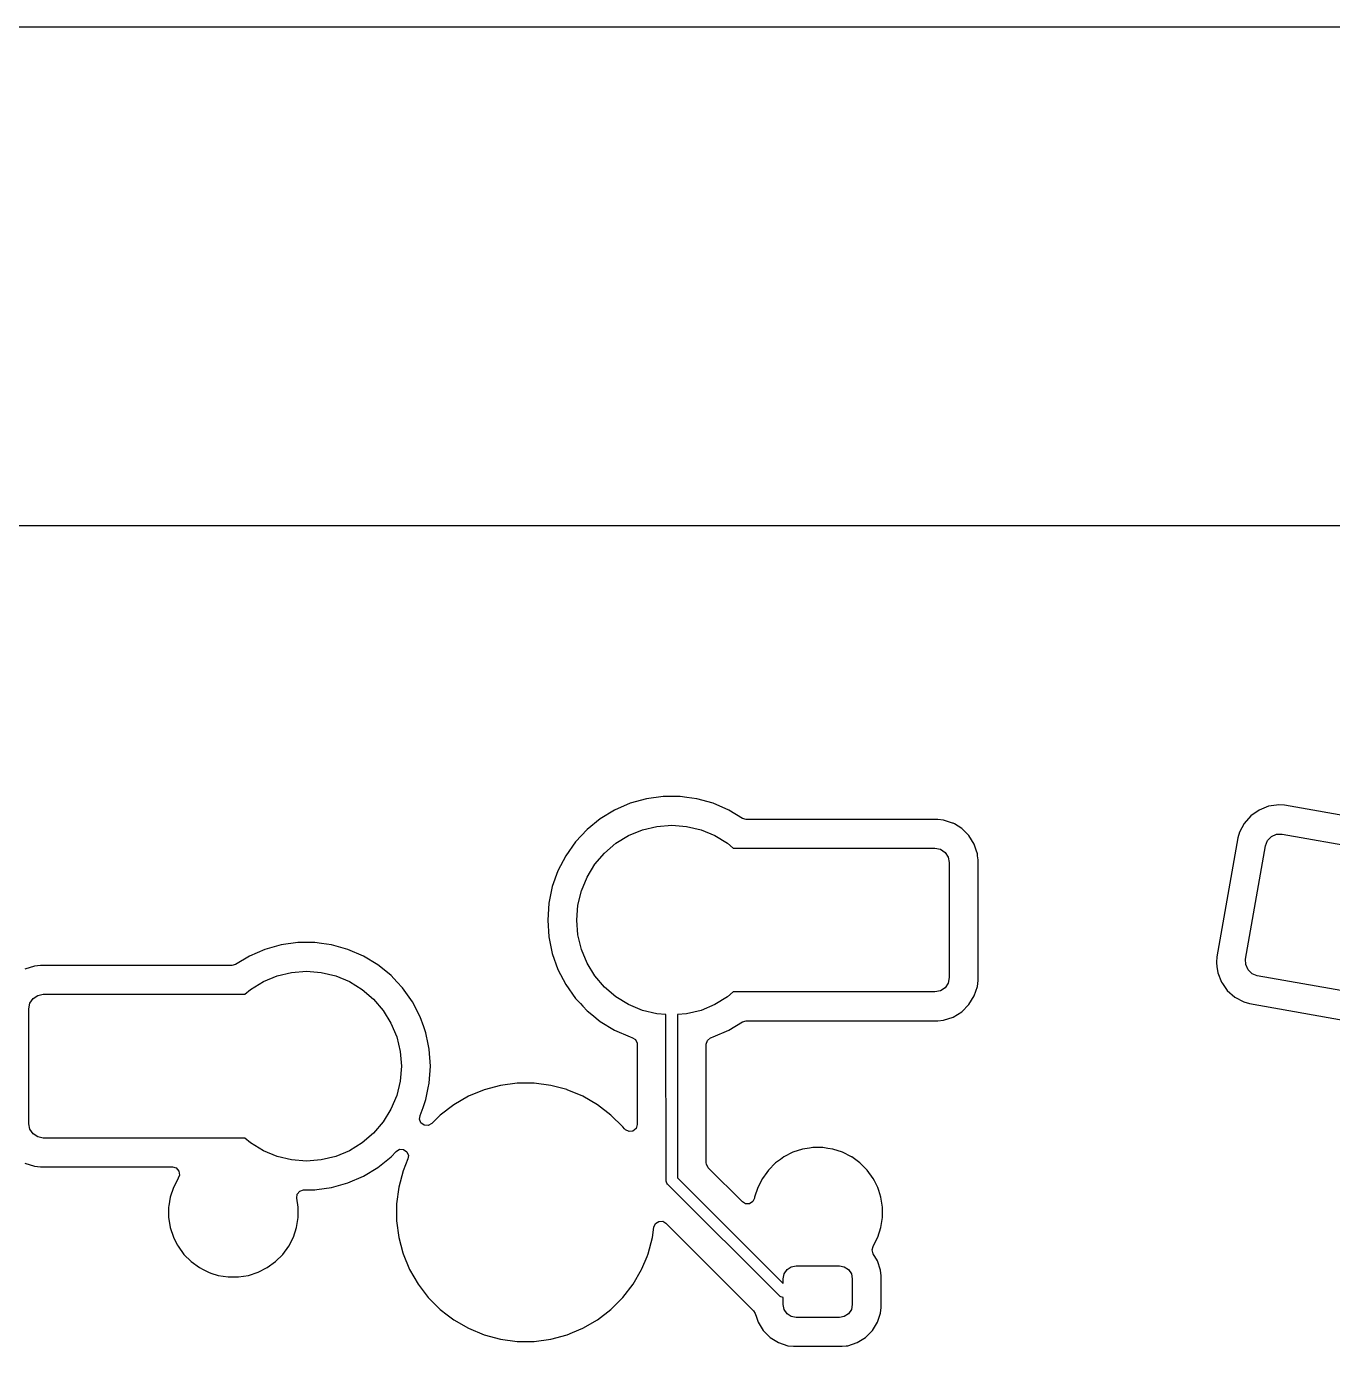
# Model space of a CAD drawing. Header units: millimetres. Extents: x 46 to 4458, y 59 to 1499.
# Drawn here: x 1718.4 to 1741.09, y 921.32 to 944.7 of the extents above; entities that cross this region are included whole.
import ezdxf

# ---------------------------------------------------------------- set-up
doc = ezdxf.new("R2010")
doc.units = ezdxf.units.MM
doc.layers.add('BLACK', color=7, linetype='Continuous')

msp = doc.modelspace()

# ---------------------------------------------------------------- linework, layer by layer
msp.add_lwpolyline([(1739.51188, 833.25441), (1638.06271, 833.5564), (1638.38771, 944.69762), (2107.13583, 944.69762), (2107.13583, 832.69492), (1950.85196, 832.69492)])
at = {"layer": 'BLACK', "linetype": 'Continuous'}
for p, q in [((1646.63262, 936.02944), (1832.63461, 936.02944)), ((1728.88877, 931.19795), (1728.61894, 931.08075)), ((1729.17206, 931.27733), (1728.88877, 931.19795)), ((1729.46352, 931.31739), (1729.17206, 931.27733)), ((1729.17206, 931.27733), (1729.17206, 931.27733)), ((1729.75772, 931.31739), (1729.46352, 931.31739)), ((1729.46352, 931.31739), (1729.46352, 931.31739)), ((1729.87319, 931.30152), (1729.75772, 931.31739)), ((1729.75772, 931.31739), (1729.75772, 931.31739)), ((1730.04917, 931.27733), (1729.87319, 931.30152)), ((1730.04918, 931.27733), (1730.04917, 931.27733)), ((1730.33246, 931.19795), (1730.04918, 931.27733)), ((1730.04918, 931.27733), (1730.04918, 931.27733)), ((1730.60229, 931.08075), (1730.33246, 931.19795)), ((1740.15953, 931.1712), (1740.12482, 931.16612)), ((1740.26258, 931.1637), (1740.15953, 931.1712)), ((1740.15953, 931.1712), (1740.15953, 931.1712)), ((1728.61894, 931.08075), (1728.36757, 930.92789)), ((1728.61894, 931.08075), (1728.61894, 931.08075)), ((1730.6023, 931.08075), (1730.60229, 931.08075)), ((1730.84125, 930.93544), (1730.6023, 931.08075)), ((1730.90568, 930.91739), (1730.84125, 930.93544)), ((1739.67919, 930.98038), (1739.56255, 930.84931)), ((1739.8229, 931.081), (1739.67919, 930.98038)), ((1739.98594, 931.14578), (1739.8229, 931.081)), ((1740.12482, 931.16612), (1739.98594, 931.14578)), ((1742.37936, 930.79045), (1740.26258, 931.1637)), ((1728.13936, 930.74223), (1727.93855, 930.52721)), ((1728.36757, 930.92789), (1728.13936, 930.74223)), ((1728.86154, 930.63705), (1729.10074, 930.73613)), ((1729.10074, 930.73613), (1729.3525, 930.79657)), ((1729.3525, 930.79657), (1729.61062, 930.81689)), ((1729.61062, 930.81689), (1729.86874, 930.79657)), ((1729.86874, 930.79657), (1730.1205, 930.73613)), ((1730.1205, 930.73613), (1730.3597, 930.63705)), ((1732.28349, 930.91739), (1730.90568, 930.91739)), ((1732.2835, 930.91739), (1732.28349, 930.91739)), ((1734.23563, 930.91739), (1732.2835, 930.91739)), ((1734.23564, 930.91739), (1734.23563, 930.91739)), ((1734.33841, 930.90689), (1734.23564, 930.91739)), ((1734.33842, 930.90689), (1734.33841, 930.90689)), ((1734.49477, 930.85508), (1734.33842, 930.90689)), ((1734.50495, 930.8517), (1734.49477, 930.85508)), ((1734.50496, 930.8517), (1734.50495, 930.8517)), ((1734.52573, 930.83889), (1734.50496, 930.8517)), ((1734.65428, 930.7596), (1734.52573, 930.83889)), ((1734.77833, 930.63554), (1734.65428, 930.7596)), ((1739.56255, 930.84931), (1739.47929, 930.69489)), ((1727.93855, 930.52721), (1727.7689, 930.28687)), ((1728.44389, 930.33361), (1728.64077, 930.50177)), ((1728.64077, 930.50177), (1728.86154, 930.63705)), ((1730.3597, 930.63705), (1730.58047, 930.50177)), ((1730.58047, 930.50177), (1730.67984, 930.41689)), ((1734.87043, 930.48622), (1734.77833, 930.63554)), ((1734.90446, 930.38353), (1734.87043, 930.48622)), ((1739.45109, 930.59548), (1739.08643, 928.52737)), ((1739.4511, 930.5955), (1739.45109, 930.59548)), ((1739.47928, 930.69489), (1739.4511, 930.5955)), ((1739.47929, 930.69489), (1739.47928, 930.69489)), ((1739.93531, 930.45933), (1739.97066, 930.55024)), ((1739.97066, 930.55024), (1740.03812, 930.6207)), ((1740.03812, 930.6207), (1740.1274, 930.65999)), ((1740.1274, 930.65999), (1740.22492, 930.66212)), ((1740.22492, 930.66212), (1742.12068, 930.32784)), ((1727.7689, 930.28687), (1727.63355, 930.02565)), ((1727.7689, 930.28687), (1727.7689, 930.28687)), ((1728.27574, 930.13673), (1728.44389, 930.33361)), ((1730.67984, 930.41689), (1732.23562, 930.41689)), ((1732.23562, 930.41689), (1734.18562, 930.41689)), ((1734.18562, 930.41689), (1734.28129, 930.39786)), ((1734.28129, 930.39786), (1734.3624, 930.34366)), ((1734.3624, 930.34366), (1734.41659, 930.26256)), ((1734.41659, 930.26256), (1734.43562, 930.16689)), ((1734.92562, 930.31969), (1734.90446, 930.38353)), ((1734.92562, 930.31968), (1734.92562, 930.31969)), ((1734.92897, 930.28687), (1734.92562, 930.31968)), ((1734.93612, 930.2169), (1734.92897, 930.28687)), ((1739.58801, 928.48971), (1739.93531, 930.45933)), ((1727.63355, 930.02565), (1727.53503, 929.74845)), ((1728.14046, 929.91597), (1728.27574, 930.13673)), ((1734.43562, 930.16689), (1734.43562, 928.16689)), ((1734.93612, 928.42432), (1734.93612, 930.2169)), ((1728.04138, 929.67677), (1728.14046, 929.91597)), ((1727.53502, 929.74843), (1727.47517, 929.4604)), ((1727.53503, 929.74845), (1727.53502, 929.74843)), ((1727.98093, 929.425), (1728.04138, 929.67677)), ((1727.47517, 929.4604), (1727.45509, 929.16689)), ((1727.47517, 929.4604), (1727.47517, 929.4604)), ((1727.96062, 929.16689), (1727.98093, 929.425)), ((1727.45509, 929.16689), (1727.47517, 928.87338)), ((1727.98093, 928.90877), (1727.96062, 929.16689)), ((1727.47517, 928.87338), (1727.47517, 928.87337)), ((1727.47517, 928.87337), (1727.53502, 928.58534)), ((1728.04138, 928.65701), (1727.98093, 928.90877)), ((1722.53877, 928.65795), (1722.26894, 928.54075)), ((1722.82206, 928.73733), (1722.53877, 928.65795)), ((1723.11352, 928.77739), (1722.82206, 928.73733)), ((1722.82206, 928.73733), (1722.82206, 928.73733)), ((1723.40772, 928.77739), (1723.11352, 928.77739)), ((1723.11352, 928.77739), (1723.11352, 928.77739)), ((1723.52319, 928.76152), (1723.40772, 928.77739)), ((1723.40772, 928.77739), (1723.40772, 928.77739)), ((1723.69917, 928.73733), (1723.52319, 928.76152)), ((1723.69918, 928.73733), (1723.69917, 928.73733)), ((1723.98246, 928.65795), (1723.69918, 928.73733)), ((1723.69918, 928.73733), (1723.69918, 928.73733)), ((1724.25229, 928.54075), (1723.98246, 928.65795)), ((1728.14046, 928.4178), (1728.04138, 928.65701)), ((1718.53282, 928.36689), (1718.36629, 928.3117)), ((1718.6356, 928.37739), (1718.53282, 928.36689)), ((1718.53282, 928.36689), (1718.53282, 928.36689)), ((1718.63562, 928.37739), (1718.6356, 928.37739)), ((1721.96556, 928.37739), (1718.63562, 928.37739)), ((1722.02999, 928.39544), (1721.96556, 928.37739)), ((1722.26894, 928.54075), (1722.02999, 928.39544)), ((1722.26894, 928.54075), (1722.26894, 928.54075)), ((1724.2523, 928.54075), (1724.25229, 928.54075)), ((1724.50366, 928.38789), (1724.2523, 928.54075)), ((1724.50367, 928.38789), (1724.50366, 928.38789)), ((1724.52702, 928.36889), (1724.50367, 928.38789)), ((1724.50367, 928.38789), (1724.50367, 928.38789)), ((1724.73188, 928.20223), (1724.52702, 928.36889)), ((1727.53502, 928.58534), (1727.53503, 928.58533)), ((1727.53503, 928.58533), (1727.63355, 928.30813)), ((1728.27574, 928.19704), (1728.14046, 928.4178)), ((1734.93612, 928.11688), (1734.93612, 928.42432)), ((1739.07967, 928.43458), (1739.07892, 928.42432)), ((1739.07892, 928.42432), (1739.08858, 928.35839)), ((1739.08643, 928.52737), (1739.07967, 928.43458)), ((1739.08643, 928.52737), (1739.08643, 928.52737)), ((1739.59014, 928.39219), (1739.58801, 928.48971)), ((1739.62943, 928.3029), (1739.59014, 928.39219)), ((1722.51154, 928.09705), (1722.75074, 928.19613)), ((1722.75074, 928.19613), (1723.0025, 928.25657)), ((1723.0025, 928.25657), (1723.26062, 928.27689)), ((1723.26062, 928.27689), (1723.51874, 928.25657)), ((1723.51874, 928.25657), (1723.7705, 928.19613)), ((1723.7705, 928.19613), (1724.0097, 928.09705)), ((1724.73188, 928.20222), (1724.73188, 928.20223)), ((1724.8328, 928.09417), (1724.73188, 928.20222)), ((1724.73188, 928.20222), (1724.73188, 928.20222)), ((1727.63355, 928.30813), (1727.7689, 928.04691)), ((1728.44389, 928.00016), (1728.27574, 928.19704)), ((1734.43562, 928.16689), (1734.41659, 928.07122)), ((1739.08858, 928.35839), (1739.10435, 928.25073)), ((1739.10435, 928.25073), (1739.16887, 928.08832)), ((1739.69989, 928.23545), (1739.62943, 928.3029)), ((1739.7908, 928.2001), (1739.69989, 928.23545)), ((1741.68656, 927.86583), (1739.7908, 928.2001)), ((1722.19139, 927.87689), (1722.29077, 927.96177)), ((1722.29077, 927.96177), (1722.51154, 928.09705)), ((1724.0097, 928.09705), (1724.23047, 927.96177)), ((1724.23047, 927.96177), (1724.42735, 927.79361)), ((1724.93269, 927.98721), (1724.8328, 928.09417)), ((1725.10234, 927.74687), (1724.93269, 927.98721)), ((1727.7689, 928.04691), (1727.7689, 928.0469)), ((1727.7689, 928.0469), (1727.93855, 927.80656)), ((1728.64077, 927.83201), (1728.44389, 928.00016)), ((1730.67984, 927.91689), (1730.58047, 927.83201)), ((1732.13562, 927.91689), (1730.67984, 927.91689)), ((1734.18562, 927.91689), (1732.13562, 927.91689)), ((1734.28129, 927.93592), (1734.18562, 927.91689)), ((1734.3624, 927.99011), (1734.28129, 927.93592)), ((1734.41659, 928.07122), (1734.3624, 927.99011)), ((1734.87043, 927.84755), (1734.92562, 928.01409)), ((1734.92562, 928.01409), (1734.93612, 928.11688)), ((1739.16887, 928.08832), (1739.16912, 928.08769)), ((1739.16912, 928.08769), (1739.18432, 928.06599)), ((1739.18432, 928.06599), (1739.26975, 927.94398)), ((1739.26975, 927.94398), (1739.26975, 927.94397)), ((1739.26975, 927.94397), (1739.40081, 927.82735)), ((1718.43562, 927.62689), (1718.45465, 927.72256)), ((1718.45465, 927.72256), (1718.50884, 927.80366)), ((1718.50884, 927.80366), (1718.58995, 927.85786)), ((1718.58995, 927.85786), (1718.68562, 927.87689)), ((1718.68562, 927.87689), (1720.73562, 927.87689)), ((1720.73562, 927.87689), (1722.19139, 927.87689)), ((1724.42735, 927.79361), (1724.5955, 927.59673)), ((1725.10234, 927.74686), (1725.10234, 927.74687)), ((1725.10234, 927.74687), (1725.10234, 927.74687)), ((1725.23769, 927.48565), (1725.10234, 927.74686)), ((1727.93855, 927.80656), (1728.02324, 927.71589)), ((1728.02324, 927.71589), (1728.06387, 927.67238)), ((1728.06387, 927.67238), (1728.13936, 927.59155)), ((1728.86154, 927.69673), (1728.64077, 927.83201)), ((1729.10074, 927.59764), (1728.86154, 927.69673)), ((1730.3597, 927.69673), (1730.1205, 927.59764)), ((1730.58047, 927.83201), (1730.3597, 927.69673)), ((1734.65428, 927.57418), (1734.77833, 927.69823)), ((1734.77833, 927.69823), (1734.87043, 927.84755)), ((1739.40081, 927.82735), (1739.40081, 927.82734)), ((1739.40081, 927.82734), (1739.40081, 927.82734)), ((1739.40081, 927.82734), (1739.40081, 927.82734)), ((1739.40081, 927.82734), (1739.55524, 927.74408)), ((1739.55524, 927.74408), (1739.65464, 927.71588)), ((1739.65464, 927.71588), (1741.54621, 927.38235)), ((1718.43562, 925.62689), (1718.43562, 927.62689)), ((1724.5955, 927.59673), (1724.73078, 927.37597)), ((1725.30049, 927.30896), (1725.23769, 927.48565)), ((1728.13936, 927.59155), (1728.21956, 927.5263)), ((1728.21956, 927.5263), (1728.36757, 927.40589)), ((1729.3525, 927.5372), (1729.10074, 927.59764)), ((1729.51131, 927.5247), (1729.3525, 927.5372)), ((1729.51254, 924.62738), (1729.51131, 927.5247)), ((1729.86874, 927.5372), (1729.7094, 927.52466)), ((1729.7094, 927.52466), (1729.7106, 924.68567)), ((1730.1205, 927.59764), (1729.86874, 927.5372)), ((1734.33842, 927.42689), (1734.50495, 927.48207)), ((1734.50495, 927.48207), (1734.65428, 927.57418)), ((1724.73078, 927.37597), (1724.82986, 927.13677)), ((1725.33621, 927.20845), (1725.30049, 927.30896)), ((1725.33621, 927.20843), (1725.33621, 927.20845)), ((1725.37791, 927.00779), (1725.33621, 927.20843)), ((1728.36757, 927.40589), (1728.36757, 927.40589)), ((1728.36757, 927.40589), (1728.36757, 927.40589)), ((1728.36757, 927.40589), (1728.61894, 927.25303)), ((1728.61894, 927.25303), (1728.61894, 927.25303)), ((1728.61894, 927.25303), (1728.88878, 927.13582)), ((1730.33246, 927.13582), (1730.60229, 927.25302)), ((1730.60229, 927.25302), (1730.6023, 927.25303)), ((1730.6023, 927.25303), (1730.84125, 927.39834)), ((1730.6023, 927.25303), (1730.6023, 927.25303)), ((1730.84125, 927.39834), (1730.90568, 927.41639)), ((1730.90568, 927.41639), (1732.0856, 927.41639)), ((1732.0856, 927.41639), (1732.08561, 927.41639)), ((1732.08561, 927.41639), (1734.23563, 927.41639)), ((1734.23563, 927.41639), (1734.33842, 927.42689)), ((1724.82986, 927.13677), (1724.89031, 926.885)), ((1725.39607, 926.9204), (1725.37791, 927.00779)), ((1728.88878, 927.13582), (1728.91957, 927.12719)), ((1728.91957, 927.12719), (1728.97882, 927.09015)), ((1728.97882, 927.09015), (1729.00863, 927.02696)), ((1729.00863, 927.02696), (1729.01012, 927.00779)), ((1729.01012, 927.00779), (1729.01012, 925.61141)), ((1730.21112, 927.00779), (1730.2308, 927.07483)), ((1730.21112, 924.94698), (1730.21112, 927.00779)), ((1730.2308, 927.07483), (1730.28361, 927.12058)), ((1730.28361, 927.12058), (1730.30167, 927.12719)), ((1730.30167, 927.12719), (1730.33246, 927.13582)), ((1730.33246, 927.13582), (1730.33246, 927.13582)), ((1724.89031, 926.885), (1724.91062, 926.62689)), ((1725.41614, 926.62689), (1725.39607, 926.9204)), ((1724.91062, 926.62689), (1724.89031, 926.36877)), ((1725.39607, 926.33338), (1725.41614, 926.62689)), ((1724.89031, 926.36877), (1724.82986, 926.11701)), ((1725.37855, 926.24906), (1725.39607, 926.33338)), ((1726.63182, 926.29289), (1726.34762, 926.21674)), ((1726.9235, 926.33129), (1726.63182, 926.29289)), ((1726.92351, 926.33129), (1726.9235, 926.33129)), ((1727.21773, 926.33129), (1726.92351, 926.33129)), ((1726.92351, 926.33129), (1726.92351, 926.33129)), ((1727.21774, 926.33129), (1727.21773, 926.33129)), ((1727.21773, 926.33129), (1727.21773, 926.33129)), ((1727.50942, 926.29289), (1727.21774, 926.33129)), ((1727.78493, 926.21906), (1727.50942, 926.29289)), ((1727.50942, 926.29289), (1727.50942, 926.29289)), ((1727.50942, 926.29289), (1727.50942, 926.29289)), ((1724.82986, 926.11701), (1724.73078, 925.8778)), ((1725.28769, 925.90881), (1725.33621, 926.04533)), ((1725.33621, 926.04534), (1725.37855, 926.24906)), ((1725.33621, 926.04533), (1725.33621, 926.04534)), ((1725.33621, 926.04534), (1725.33621, 926.04534)), ((1726.07581, 926.10415), (1725.82103, 925.95705)), ((1726.07582, 926.10415), (1726.07581, 926.10415)), ((1726.34762, 926.21674), (1726.07582, 926.10415)), ((1727.79361, 926.21674), (1727.78493, 926.21906)), ((1728.06541, 926.10415), (1727.79361, 926.21674)), ((1728.06543, 926.10415), (1728.06541, 926.10415)), ((1728.32021, 925.95705), (1728.06543, 926.10415)), ((1724.73078, 925.8778), (1724.5955, 925.65704)), ((1725.23792, 925.76876), (1725.28769, 925.90881)), ((1725.82101, 925.95704), (1725.58761, 925.77794)), ((1725.82103, 925.95705), (1725.82101, 925.95704)), ((1728.32022, 925.95704), (1728.32021, 925.95705)), ((1728.32021, 925.95705), (1728.32021, 925.95705)), ((1728.55363, 925.77794), (1728.32022, 925.95704)), ((1728.32022, 925.95704), (1728.32022, 925.95704)), ((1728.32022, 925.95704), (1728.32022, 925.95704)), ((1718.45465, 925.53122), (1718.43562, 925.62689)), ((1724.5955, 925.65704), (1724.42735, 925.46016)), ((1725.22651, 925.70704), (1725.23646, 925.76529)), ((1725.25093, 925.64158), (1725.22651, 925.70704)), ((1725.23646, 925.76529), (1725.23769, 925.76811)), ((1725.23769, 925.76812), (1725.23792, 925.76876)), ((1725.23769, 925.76811), (1725.23769, 925.76812)), ((1725.30686, 925.59971), (1725.25093, 925.64158)), ((1725.37655, 925.59472), (1725.30686, 925.59971)), ((1725.43788, 925.62821), (1725.37655, 925.59472)), ((1725.58761, 925.77794), (1725.43788, 925.62821)), ((1728.55364, 925.77793), (1728.55363, 925.77794)), ((1728.76166, 925.5699), (1728.55364, 925.77793)), ((1728.76167, 925.56989), (1728.76166, 925.5699)), ((1728.78774, 925.53592), (1728.76167, 925.56989)), ((1729.01012, 925.61141), (1728.99043, 925.54437)), ((1718.50884, 925.45011), (1718.45465, 925.53122)), ((1718.58995, 925.39592), (1718.50884, 925.45011)), ((1718.68562, 925.37689), (1718.58995, 925.39592)), ((1720.61062, 925.37689), (1718.68562, 925.37689)), ((1722.19139, 925.37689), (1720.61062, 925.37689)), ((1722.29077, 925.29201), (1722.19139, 925.37689)), ((1724.42735, 925.46016), (1724.23047, 925.29201)), ((1728.80492, 925.51769), (1728.78774, 925.53592)), ((1728.86847, 925.48867), (1728.80492, 925.51769)), ((1728.93763, 925.49861), (1728.86847, 925.48867)), ((1728.99043, 925.54437), (1728.93763, 925.49861)), ((1722.51154, 925.15673), (1722.29077, 925.29201)), ((1722.75074, 925.05764), (1722.51154, 925.15673)), ((1724.0097, 925.15673), (1723.7705, 925.05764)), ((1724.23047, 925.29201), (1724.0097, 925.15673)), ((1724.73188, 925.05155), (1724.82011, 925.14602)), ((1724.82011, 925.14602), (1724.88025, 925.18158)), ((1724.88025, 925.18158), (1724.95007, 925.17898)), ((1724.95007, 925.17898), (1725.0074, 925.13904)), ((1725.0074, 925.13904), (1725.03404, 925.07445)), ((1731.71858, 925.12993), (1731.56073, 925.0495)), ((1731.88706, 925.18467), (1731.71858, 925.12993)), ((1731.71858, 925.12993), (1731.71858, 925.12993)), ((1732.00371, 925.20315), (1731.88706, 925.18467)), ((1732.06204, 925.21239), (1732.00371, 925.20315)), ((1732.2392, 925.21239), (1732.06204, 925.21239)), ((1732.32669, 925.19853), (1732.2392, 925.21239)), ((1732.41418, 925.18467), (1732.32669, 925.19853)), ((1732.58266, 925.12993), (1732.41418, 925.18467)), ((1732.73648, 925.05155), (1732.58266, 925.12993)), ((1732.58266, 925.12993), (1732.58266, 925.12993)), ((1718.36629, 924.94207), (1718.53282, 924.88689)), ((1718.53282, 924.88689), (1718.63561, 924.87639)), ((1718.63561, 924.87639), (1720.56274, 924.87639)), ((1720.56274, 924.87639), (1720.56275, 924.87639)), ((1720.56275, 924.87639), (1720.92967, 924.87639)), ((1720.92967, 924.87639), (1720.99671, 924.8567)), ((1720.99671, 924.8567), (1721.04246, 924.8039)), ((1723.0025, 924.9972), (1722.75074, 925.05764)), ((1723.26062, 924.97689), (1723.0025, 924.9972)), ((1723.51874, 924.9972), (1723.26062, 924.97689)), ((1723.7705, 925.05764), (1723.51874, 924.9972)), ((1724.2523, 924.71303), (1724.50367, 924.86589)), ((1724.50367, 924.86589), (1724.73188, 925.05155)), ((1725.02529, 925.01393), (1724.94077, 924.80988)), ((1725.03404, 925.07445), (1725.02529, 925.01393)), ((1730.21395, 924.92063), (1730.21112, 924.94698)), ((1730.24744, 924.8593), (1730.21395, 924.92063)), ((1730.8402, 924.26654), (1730.24744, 924.8593)), ((1731.4174, 924.94537), (1731.29214, 924.8201)), ((1731.41741, 924.94537), (1731.4174, 924.94537)), ((1731.4174, 924.94537), (1731.4174, 924.94537)), ((1731.50038, 925.00566), (1731.41741, 924.94537)), ((1731.56073, 925.0495), (1731.50038, 925.00566)), ((1732.74051, 925.0495), (1732.73648, 925.05155)), ((1732.88383, 924.94537), (1732.74051, 925.0495)), ((1733.0091, 924.8201), (1732.88383, 924.94537)), ((1721.02801, 924.67678), (1720.94758, 924.51893)), ((1721.02999, 924.67951), (1721.02801, 924.67678)), ((1721.0524, 924.73474), (1721.02999, 924.67951)), ((1721.04246, 924.8039), (1721.0524, 924.73474)), ((1723.98246, 924.59582), (1724.2523, 924.71303)), ((1724.94077, 924.80988), (1724.86462, 924.52568)), ((1729.52747, 924.59133), (1729.51254, 924.62738)), ((1729.7106, 924.68567), (1731.55062, 922.84821)), ((1731.18801, 924.67678), (1731.10758, 924.51893)), ((1731.26278, 924.77969), (1731.18801, 924.67678)), ((1731.29214, 924.8201), (1731.26278, 924.77969)), ((1731.29214, 924.8201), (1731.29214, 924.8201)), ((1731.29214, 924.8201), (1731.29214, 924.8201)), ((1733.11323, 924.67678), (1733.0091, 924.8201)), ((1733.13556, 924.63297), (1733.11323, 924.67678)), ((1733.19366, 924.51893), (1733.13556, 924.63297)), ((1720.94758, 924.51893), (1720.89283, 924.35044)), ((1720.94758, 924.51893), (1720.94758, 924.51893)), ((1723.09117, 924.33299), (1723.10012, 924.40228)), ((1723.10012, 924.40228), (1723.14512, 924.45573)), ((1723.14512, 924.45573), (1723.21187, 924.47637)), ((1723.21187, 924.47637), (1723.21364, 924.47639)), ((1723.21364, 924.47639), (1723.40772, 924.47639)), ((1723.40772, 924.47639), (1723.43914, 924.48071)), ((1723.43914, 924.48071), (1723.69917, 924.51645)), ((1723.69917, 924.51645), (1723.98246, 924.59582)), ((1724.86462, 924.52568), (1724.82622, 924.234)), ((1729.53991, 924.57618), (1729.52747, 924.59133)), ((1731.49506, 922.62374), (1729.53991, 924.57618)), ((1731.10758, 924.51893), (1731.05283, 924.35045)), ((1731.10758, 924.51893), (1731.10758, 924.51893)), ((1733.21118, 924.46501), (1733.19366, 924.51893)), ((1733.19366, 924.51893), (1733.19366, 924.51893)), ((1733.24841, 924.35044), (1733.21118, 924.46501)), ((1720.86907, 924.20039), (1720.86512, 924.17547)), ((1720.86512, 924.17547), (1720.86512, 923.99831)), ((1720.89283, 924.35044), (1720.86907, 924.20039)), ((1723.11612, 924.17547), (1723.09117, 924.33299)), ((1723.11612, 923.99831), (1723.11612, 924.17547)), ((1724.82622, 924.234), (1724.82622, 924.23399)), ((1724.82622, 924.23399), (1724.82622, 923.93979)), ((1730.89125, 924.23575), (1730.8402, 924.26654)), ((1730.96111, 924.23475), (1730.89125, 924.23575)), ((1731.02043, 924.27168), (1730.96111, 924.23475)), ((1731.05036, 924.33482), (1731.02043, 924.27168)), ((1731.05283, 924.35045), (1731.05036, 924.33482)), ((1733.27612, 924.17547), (1733.24841, 924.35044)), ((1733.27612, 923.99831), (1733.27612, 924.17547)), ((1720.86512, 923.99831), (1720.87522, 923.93453)), ((1720.87522, 923.93453), (1720.89283, 923.82333)), ((1723.08841, 923.82333), (1723.11612, 923.99831)), ((1724.82622, 923.93979), (1724.82622, 923.93977)), ((1724.82622, 923.93977), (1724.86454, 923.64867)), ((1729.32832, 923.89), (1729.38664, 923.92847)), ((1729.38664, 923.92847), (1729.45651, 923.9293)), ((1729.45651, 923.9293), (1729.51067, 923.8976)), ((1733.24841, 923.82333), (1733.27612, 923.99831)), ((1720.89283, 923.82333), (1720.94758, 923.65485)), ((1723.03366, 923.65485), (1723.08841, 923.82333)), ((1729.27662, 923.64809), (1729.30005, 923.8261)), ((1729.30005, 923.8261), (1729.32832, 923.89)), ((1729.51067, 923.8976), (1731.03264, 922.37563)), ((1733.19366, 923.65485), (1733.24841, 923.82333)), ((1720.94758, 923.65485), (1720.94758, 923.65485)), ((1720.94758, 923.65485), (1721.01476, 923.523)), ((1721.01476, 923.523), (1721.02801, 923.497)), ((1721.02801, 923.497), (1721.13214, 923.35367)), ((1722.8491, 923.35367), (1722.95323, 923.497)), ((1722.95323, 923.497), (1723.03366, 923.65485)), ((1724.86454, 923.64867), (1724.86462, 923.64809)), ((1724.86462, 923.64809), (1724.93619, 923.381)), ((1729.20047, 923.3639), (1729.27662, 923.64809)), ((1733.09307, 923.43138), (1733.11132, 923.49388)), ((1733.11132, 923.49388), (1733.11322, 923.49698)), ((1733.11322, 923.49698), (1733.11323, 923.497)), ((1733.11323, 923.497), (1733.19366, 923.65485)), ((1721.13214, 923.35367), (1721.25741, 923.2284)), ((1721.25741, 923.2284), (1721.40073, 923.12427)), ((1722.58051, 923.12427), (1722.72383, 923.2284)), ((1722.72383, 923.2284), (1722.8491, 923.35367)), ((1724.93619, 923.381), (1724.94077, 923.36389)), ((1724.94077, 923.36389), (1725.05335, 923.09209)), ((1729.09158, 923.10101), (1729.18173, 923.31866)), ((1729.18173, 923.31866), (1729.20047, 923.3639)), ((1733.11151, 923.36399), (1733.09307, 923.43138)), ((1733.18762, 923.24059), (1733.11151, 923.36399)), ((1733.18762, 923.24058), (1733.18762, 923.24059)), ((1733.18762, 923.24059), (1733.18762, 923.24059)), ((1733.24097, 923.0796), (1733.18762, 923.24058)), ((1721.40073, 923.12427), (1721.4639, 923.09208)), ((1721.4639, 923.09208), (1721.55858, 923.04385)), ((1721.55858, 923.04385), (1721.55858, 923.04384)), ((1721.55858, 923.04384), (1721.5987, 923.03081)), ((1721.5987, 923.03081), (1721.72706, 922.9891)), ((1721.72706, 922.9891), (1721.90204, 922.96139)), ((1722.0792, 922.96139), (1722.25417, 922.9891)), ((1722.25417, 922.9891), (1722.42266, 923.04385)), ((1722.42266, 923.04385), (1722.58051, 923.12427)), ((1725.05335, 923.09209), (1725.05336, 923.09208)), ((1725.05336, 923.09208), (1725.20046, 922.8373)), ((1728.94077, 922.83729), (1729.08788, 923.09208)), ((1729.08788, 923.09208), (1729.09158, 923.10101)), ((1731.55062, 922.93189), (1731.56775, 923.01799)), ((1731.56775, 923.01799), (1731.61652, 923.09099)), ((1731.61652, 923.09099), (1731.68952, 923.13976)), ((1731.68952, 923.13976), (1731.77562, 923.15689)), ((1731.77562, 923.15689), (1732.52562, 923.15689)), ((1732.52562, 923.15689), (1732.61172, 923.13976)), ((1732.61172, 923.13976), (1732.68472, 923.09099)), ((1732.68472, 923.09099), (1732.73349, 923.01799)), ((1732.73349, 923.01799), (1732.75062, 922.93189)), ((1733.251, 922.98134), (1733.24097, 923.0796)), ((1733.24097, 923.0796), (1733.24097, 923.0796)), ((1721.90204, 922.96139), (1721.90204, 922.96139)), ((1721.90204, 922.96139), (1722.0792, 922.96139)), ((1722.0792, 922.96139), (1722.0792, 922.96139)), ((1725.20046, 922.8373), (1725.20047, 922.83728)), ((1725.20047, 922.83728), (1725.37957, 922.60388)), ((1728.76167, 922.60388), (1728.94077, 922.83729)), ((1731.55062, 922.84821), (1731.55062, 922.93189)), ((1732.75062, 922.93189), (1732.75062, 922.48189)), ((1733.25112, 922.98023), (1733.251, 922.98134)), ((1733.25112, 922.43354), (1733.25112, 922.98023)), ((1725.37957, 922.60388), (1725.37957, 922.60387)), ((1725.37957, 922.60387), (1725.5876, 922.39584)), ((1728.55363, 922.39584), (1728.76167, 922.60388)), ((1731.50562, 922.61937), (1731.49506, 922.62374)), ((1731.53111, 922.60881), (1731.50562, 922.61937)), ((1731.55062, 922.60689), (1731.53111, 922.60881)), ((1731.55062, 922.48189), (1731.55062, 922.60689)), ((1725.5876, 922.39584), (1725.58761, 922.39584)), ((1725.58761, 922.39584), (1725.70878, 922.30286)), ((1725.70878, 922.30286), (1725.82102, 922.21673)), ((1728.32022, 922.21673), (1728.55363, 922.39584)), ((1731.03264, 922.37563), (1731.06266, 922.32696)), ((1731.06266, 922.32696), (1731.08431, 922.26162)), ((1731.56775, 922.39578), (1731.55062, 922.48189)), ((1731.61652, 922.32279), (1731.56775, 922.39578)), ((1731.68952, 922.27401), (1731.61652, 922.32279)), ((1732.68472, 922.32279), (1732.61172, 922.27401)), ((1732.73349, 922.39578), (1732.68472, 922.32279)), ((1732.75062, 922.48189), (1732.73349, 922.39578)), ((1733.18762, 922.17319), (1733.24097, 922.33418)), ((1733.24097, 922.33418), (1733.25112, 922.43354)), ((1725.82102, 922.21673), (1725.82103, 922.21673)), ((1725.82103, 922.21673), (1726.07581, 922.06963)), ((1726.07581, 922.06963), (1726.07582, 922.06962)), ((1726.07582, 922.06962), (1726.34762, 921.95704)), ((1727.88448, 921.99468), (1728.06541, 922.06962)), ((1728.06541, 922.06962), (1728.06542, 922.06962)), ((1728.06542, 922.06963), (1728.32022, 922.21673)), ((1728.06542, 922.06962), (1728.06542, 922.06963)), ((1731.08431, 922.26162), (1731.11362, 922.17319)), ((1731.11362, 922.17319), (1731.11362, 922.17318)), ((1731.11362, 922.17318), (1731.20265, 922.02885)), ((1731.77562, 922.25689), (1731.68952, 922.27401)), ((1732.52562, 922.25689), (1731.77562, 922.25689)), ((1732.61172, 922.27401), (1732.52562, 922.25689)), ((1733.09859, 922.02884), (1733.18762, 922.17319)), ((1726.34762, 921.95704), (1726.34763, 921.95704)), ((1726.34763, 921.95704), (1726.34763, 921.95704)), ((1726.34763, 921.95704), (1726.63182, 921.88089)), ((1726.63182, 921.88089), (1726.92351, 921.84249)), ((1726.92351, 921.84249), (1726.92352, 921.84249)), ((1726.92352, 921.84249), (1727.21772, 921.84249)), ((1727.21772, 921.84249), (1727.21773, 921.84249)), ((1727.21773, 921.84249), (1727.50942, 921.88089)), ((1727.50942, 921.88089), (1727.79361, 921.95704)), ((1727.79361, 921.95704), (1727.88448, 921.99468)), ((1731.20265, 922.02885), (1731.20265, 922.02884)), ((1731.20265, 922.02884), (1731.32257, 921.90892)), ((1731.32257, 921.90892), (1731.32258, 921.90892)), ((1731.32258, 921.90892), (1731.46691, 921.81989)), ((1731.46691, 921.81989), (1731.46692, 921.81989)), ((1731.46692, 921.81989), (1731.46692, 921.81988)), ((1731.46692, 921.81988), (1731.62791, 921.76654)), ((1732.67333, 921.76654), (1732.83432, 921.81988)), ((1732.83432, 921.81988), (1732.97866, 921.90892)), ((1732.97866, 921.90892), (1733.09859, 922.02884)), ((1731.62791, 921.76654), (1731.72727, 921.75639)), ((1731.72727, 921.75639), (1732.57396, 921.75639)), ((1732.57396, 921.75639), (1732.57397, 921.75639)), ((1732.57397, 921.75639), (1732.64347, 921.76349)), ((1732.57397, 921.75639), (1732.57397, 921.75639)), ((1732.64347, 921.76349), (1732.67333, 921.76654))]:
    msp.add_line(p, q, dxfattribs=at)

doc.saveas('drawing.dxf')
